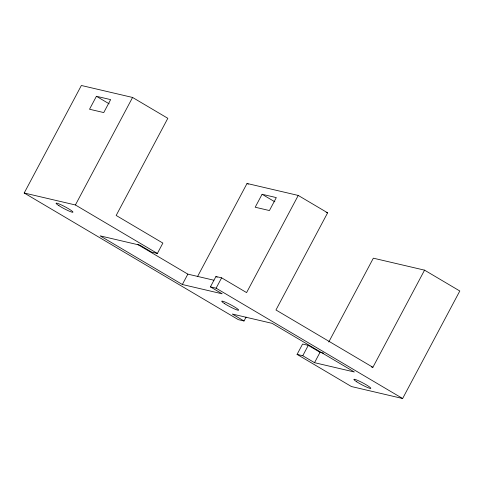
<?xml version="1.0" encoding="UTF-8"?>
<svg xmlns="http://www.w3.org/2000/svg" width="484" height="484" viewBox="0 0 484 484"><rect width="100%" height="100%" fill="white"/><g stroke="black" fill="none" stroke-linecap="round" stroke-linejoin="round"><path stroke-width="0.73" d="M246.09 317.099L244.027 320.983L238.334 319.652L24.2 193.001L81.366 85.487L132.574 97.459L167.827 118.308L116.166 215.459L162.872 243.083L157.361 253.447L151.673 252.116L139.924 245.17L100.091 235.853L182.341 284.501L222.168 293.812L210.419 286.867L215.931 276.503L221.618 277.834L246.586 292.596L298.247 195.445L327.62 212.821L275.959 309.972L372.892 367.302L424.553 270.151L459.8 290.999L402.634 398.514L351.426 386.541L297.079 354.397L302.591 344.039L308.284 345.364L320.033 352.316L323.651 353.163M96.419 96.286L89.528 109.239L103.751 112.566L110.642 99.613L96.419 96.286L109.184 103.842M24.2 193.001L75.407 204.974L132.574 97.459M182.341 284.501L187.852 274.138L213.922 280.23M197.502 276.63L247.034 183.472L298.247 195.445M262.086 194.272L255.195 207.225L269.419 210.552L276.31 197.599L262.086 194.272L274.858 201.828M210.419 286.867L216.106 288.192L221.618 277.834M297.079 354.397L302.772 355.728L308.284 345.364M302.772 355.728L314.521 362.679L320.033 352.316M328.763 342.019L373.346 258.178L424.553 270.151M326.156 212.476L327.62 212.821M371.434 366.963L372.892 367.302M314.521 362.679L354.349 371.996L272.105 323.348L232.278 314.031L244.027 320.983M247.034 183.472L248.31 184.229M215.931 276.503L217.165 277.235M75.407 204.974L157.361 253.447M216.106 288.192L402.634 398.514M137.335 244.263L187.852 274.138M356.793 381.834A9.595 1.053 28 0 0 370.677 388.428A9.595 1.053 28 0 0 359.558 381.259A9.595 1.053 28 0 0 356.793 381.834M224.612 303.656A9.595 1.053 28 0 0 238.491 310.25A9.595 1.053 28 0 0 227.371 303.081A9.595 1.053 28 0 0 224.612 303.656M58.945 205.67A9.595 1.053 28 0 0 72.824 212.264A9.595 1.053 28 0 0 61.704 205.095A9.595 1.053 28 0 0 58.945 205.67"/></g></svg>
